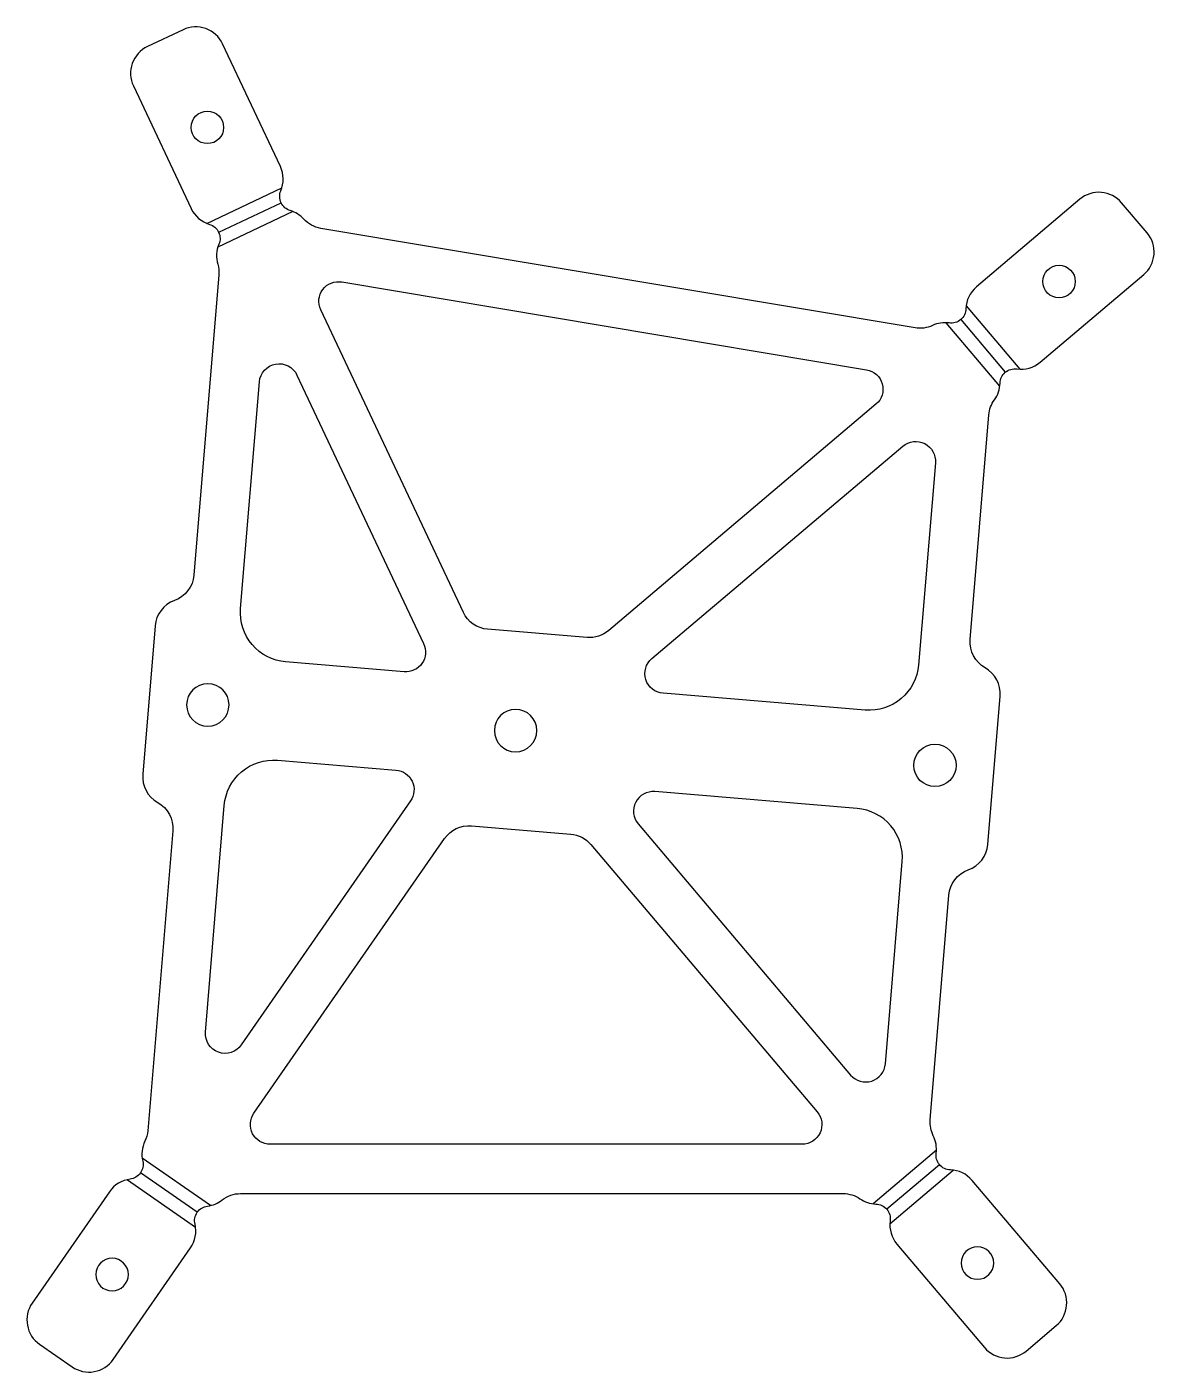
# Model space of a CAD drawing. Header units: millimetres. Extents: x -22 to 93, y -18 to 118.
import ezdxf

# ---------------------------------------------------------------- set-up
doc = ezdxf.new("R2010")
doc.units = ezdxf.units.MM

msp = doc.modelspace()

# ---------------------------------------------------------------- linework, layer by layer
at = {"layer": 'BEND'}
for p, q in [((-2.22, 97.46), (4.11, 100.45)), ((73.01, 88.6), (77.53, 83.26)), ((70.86, 2.93), (65.52, -1.59)), ((-4.4, -1.9), (-10.15, 2.09))]:
    msp.add_line(p, q, dxfattribs=at)
at = {"layer": 'BEND_EXTENT'}
for p, q in [((-3.43, 98.36), (4.18, 101.95)), ((5.31, 99.55), (-2.3, 95.96)), ((73.56, 90), (79, 83.57)), ((76.98, 81.87), (71.54, 88.29)), ((70.54, 4.4), (64.12, -1.04)), ((-3.06, -1.22), (-9.98, 3.58)), ((-11.48, 1.41), (-4.57, -3.39)), ((65.83, -3.06), (72.25, 2.38))]:
    msp.add_line(p, q, dxfattribs=at)
at = {"layer": 'INTERIOR_PROFILES'}
for points in [[(25.05, 57.21, -0.267949), (22.59, 58.92), (8.12, 89.6, -0.605327), (10.26, 92.42), (63.46, 83.52, -0.638601), (64.42, 80.02), (37.32, 57.08, -0.198912), (35.13, 56.38)], [(4.57, 53.9, -0.414214), (0, 59.3), (1.91, 82.29, -0.767327), (5.72, 82.98), (18.56, 55.75, -0.57735), (16.58, 52.9)], [(63.34, 49.02), (42.83, 50.72, -0.668179), (41.7, 54.24), (67.15, 75.78, -0.668179), (70.44, 74.09), (68.73, 53.58, -0.414214)], [(-3.56, 16.37), (-1.65, 39.36, -0.414214), (3.74, 43.93), (15.75, 42.94, -0.57735), (17.23, 39.8), (0.07, 15.07, -0.767327)], [(61.85, 12.02, 0.668179), (65.37, 13.15), (67.08, 33.65, 0.414214), (62.51, 39.05), (42, 40.75, 0.668179), (40.31, 37.47)], [(56.93, 5), (3, 5, -0.605327), (1.35, 8.14), (20.68, 36, -0.267949), (23.4, 37.28), (33.47, 36.45, -0.198912), (35.52, 35.39), (58.46, 8.29, -0.638601)]]:
    msp.add_lwpolyline(points, format="xyb", close=True, dxfattribs=at)
for centre, radius in [((-3.37, 108.09), 1.65), ((82.98, 92.46), 1.65), ((70.4, 43.41), 2.15)]:
    msp.add_circle(centre, radius, dxfattribs=at)
at = {"layer": 'INTERIOR_PROFILES', "extrusion": (0, 0, -1)}
for centre, radius in [((3.32, 49.54), 2.15), ((-27.88, 46.94), 2.15), ((-74.71, -7.04), 1.65), ((13.03, -8.21), 1.65)]:
    msp.add_circle(centre, radius, dxfattribs=at)
at = {"layer": 'OUTER_PROFILES'}
msp.add_lwpolyline([(73.97, 56.16), (75.86, 78.95, -0.137871), (76.43, 80.47, 0.152081), (77, 82.16, -0.447214), (78.71, 83.6, 0.213422), (81.06, 84.28), (91.56, 93.17, 0.414214), (91.91, 97.39), (89.32, 100.45, 0.414214), (85.09, 100.8), (74.6, 91.91, 0.213422), (73.54, 89.71, -0.447214), (71.83, 88.26, 0.145202), (70.15, 88.01, -0.152164), (68.38, 87.76), (8.13, 97.85, -0.168595), (6.41, 98.79, 0.137069), (5.04, 99.65, -0.447214), (4.08, 101.67, 0.213422), (4.04, 104.12), (-1.83, 116.56, 0.414214), (-5.82, 117.99), (-9.44, 116.28, 0.414214), (-10.87, 112.29), (-5.01, 99.86, 0.213422), (-3.15, 98.26, -0.447214), (-2.2, 96.24, 0.173091), (-2.31, 94.22, -0.092286), (-2.2, 93.13), (-4.73, 62.7, -0.293253), (-6.7, 60.13, 0.293253), (-8.67, 57.55), (-9.92, 42.51, 0.293253), (-8.4, 39.65, -0.293253), (-6.88, 36.79), (-9.41, 6.36, -0.092286), (-9.7, 5.3, 0.173091), (-9.92, 3.29, -0.447214), (-11.2, 1.46, 0.213422), (-13.29, 0.19), (-21.13, -11.11, 0.414214), (-20.37, -15.28), (-17.09, -17.56, 0.414214), (-12.91, -16.81), (-5.08, -5.51, 0.213422), (-4.62, -3.1, -0.447214), (-3.35, -1.27, 0.137069), (-1.86, -0.64, -0.168595), (0, 0), (61.09, 0, -0.152164), (62.79, -0.53, 0.145202), (64.41, -1.06, -0.447214), (65.86, -2.77, 0.213422), (66.54, -5.12), (75.42, -15.61, 0.414214), (79.65, -15.96), (82.7, -13.38, 0.414214), (83.05, -9.15), (74.17, 1.34, 0.213422), (71.96, 2.4, -0.447214), (70.52, 4.11, 0.152081), (70.23, 5.87, -0.137871), (69.92, 7.46), (71.81, 30.25, -0.293253), (73.78, 32.82, 0.293253), (75.75, 35.39), (77, 50.43, 0.293253), (75.48, 53.3, -0.293253)], format="xyb", close=True, dxfattribs=at)

doc.saveas('drawing.dxf')
